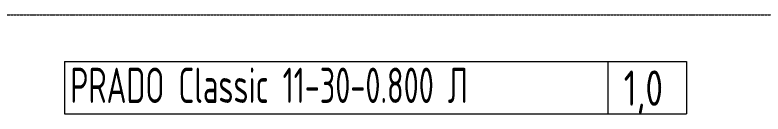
# Model space of a CAD drawing. Header units: millimetres. Extents: x -3929 to 624051, y 52832 to 514950.
# Drawn here: x 177703 to 183430, y 100438 to 101195 of the extents above; entities that cross this region are included whole.
import ezdxf
from ezdxf.enums import TextEntityAlignment as Align

# ---------------------------------------------------------------- set-up
doc = ezdxf.new("R2010")
doc.units = ezdxf.units.MM
doc.linetypes.add('ADSK_Линия сетки', pattern=[25, 20, -2.5, 0, -2.5])
doc.layers.add('Оси', color=253, linetype='Continuous', lineweight=9)
for name, color, linetype in [('ПРИБОРЫ', 3, 'Continuous'), ('статистика приборов', 252, 'Continuous'), ('стояки', 7, 'Continuous')]:
    doc.layers.add(name, color=color, linetype=linetype)
doc.styles.add('СТИЛЬ', font='simplex.shx', dxfattribs={"width": 0.65})

# ---------------------------------------------------------------- blocks, each defined once
blk = doc.blocks.new('подвал')
at = {"layer": 'Оси', "color": 8, "linetype": 'ADSK_Линия сетки', "lineweight": 5}
blk.add_line((353372.326, -309020.621), (419602.055, -309020.621), dxfattribs=at)

msp = doc.modelspace()

# ---------------------------------------------------------------- linework, layer by layer
at = {"layer": 'ПРИБОРЫ', "color": 7, "lineweight": 15}
for p, q in [((178083.554, 100840.391), (182843.174, 100840.391)), ((178083.554, 100840.391), (182843.174, 100840.391)), ((178083.554, 100840.391), (178083.554, 100440.391)), ((182243.174, 100840.391), (182243.174, 100440.391)), ((182843.174, 100840.391), (182843.174, 100440.391)), ((178083.554, 100440.391), (182843.174, 100440.391))]:
    msp.add_line(p, q, dxfattribs=at)

# ---------------------------------------------------------------- block references
at = {"layer": 'стояки', "color": 5, "lineweight": 40}
msp.add_blockref('подвал', (-190738.98, 410215.433), dxfattribs=at)

# ---------------------------------------------------------------- texts
at = {"layer": 'статистика приборов', "color": 7, "style": 'СТИЛЬ', "width": 0.6}
msp.add_text('PRADO Classic 11-30-0.800 Л      ', height=270, dxfattribs=at).set_placement((178126.531, 100522.245))
at = {"layer": 'статистика приборов', "color": 7, "style": 'СТИЛЬ', "width": 0.7}
msp.add_text('1,0', height=270, dxfattribs=at).set_placement((182514.24, 100500.843), align=Align.CENTER)

doc.saveas('drawing.dxf')
